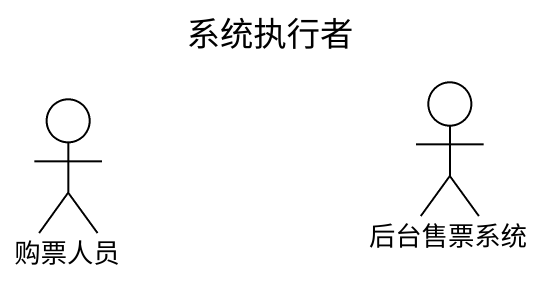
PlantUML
@startuml
title 系统执行者
actor 购票人员
actor 后台售票系统
@enduml
